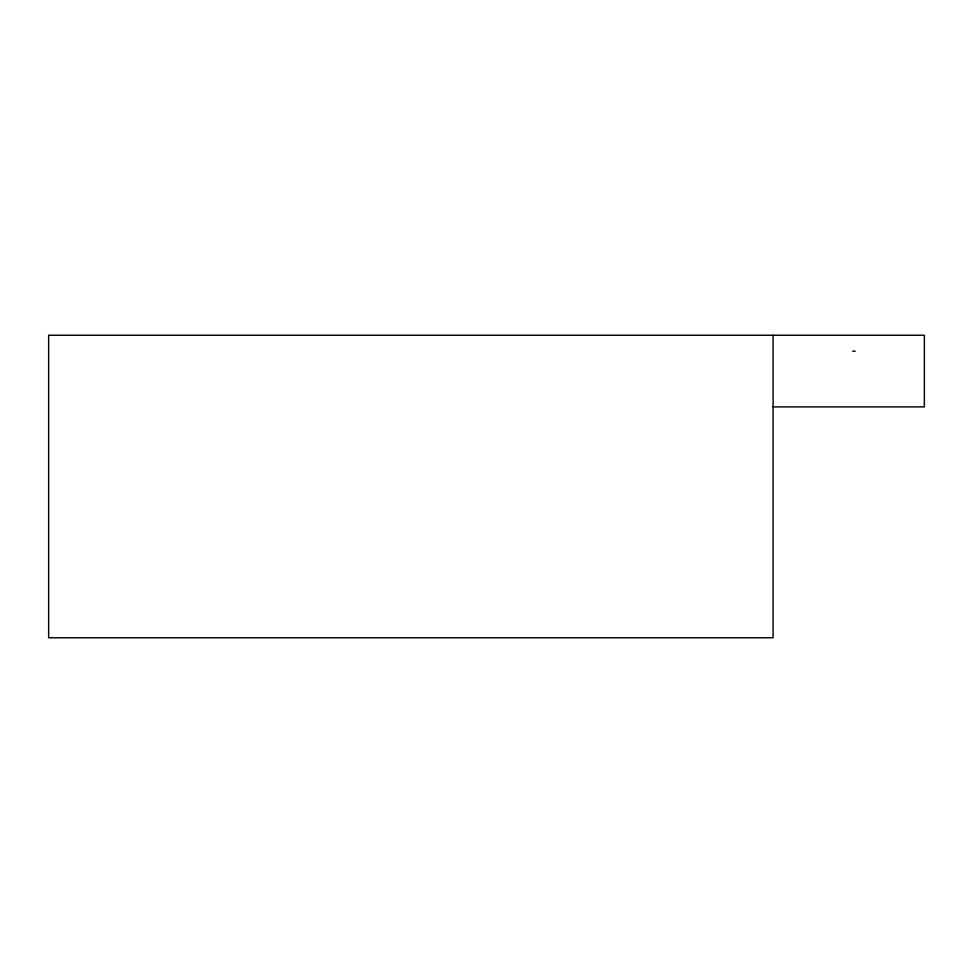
<?xml version="1.0" encoding="UTF-8"?>
<svg xmlns="http://www.w3.org/2000/svg" width="973" height="973" viewBox="0 0 973 973"><rect width="100%" height="100%" fill="white"/><g stroke="black" fill="none" stroke-linecap="round" stroke-linejoin="round"><path stroke-width="1.46" d="M852.628 351.168L855.206 351.168M773.097 406.896L924.35 406.896L924.35 335.247L48.65 335.247L48.65 637.753L773.097 637.753L773.097 335.247"/></g></svg>
